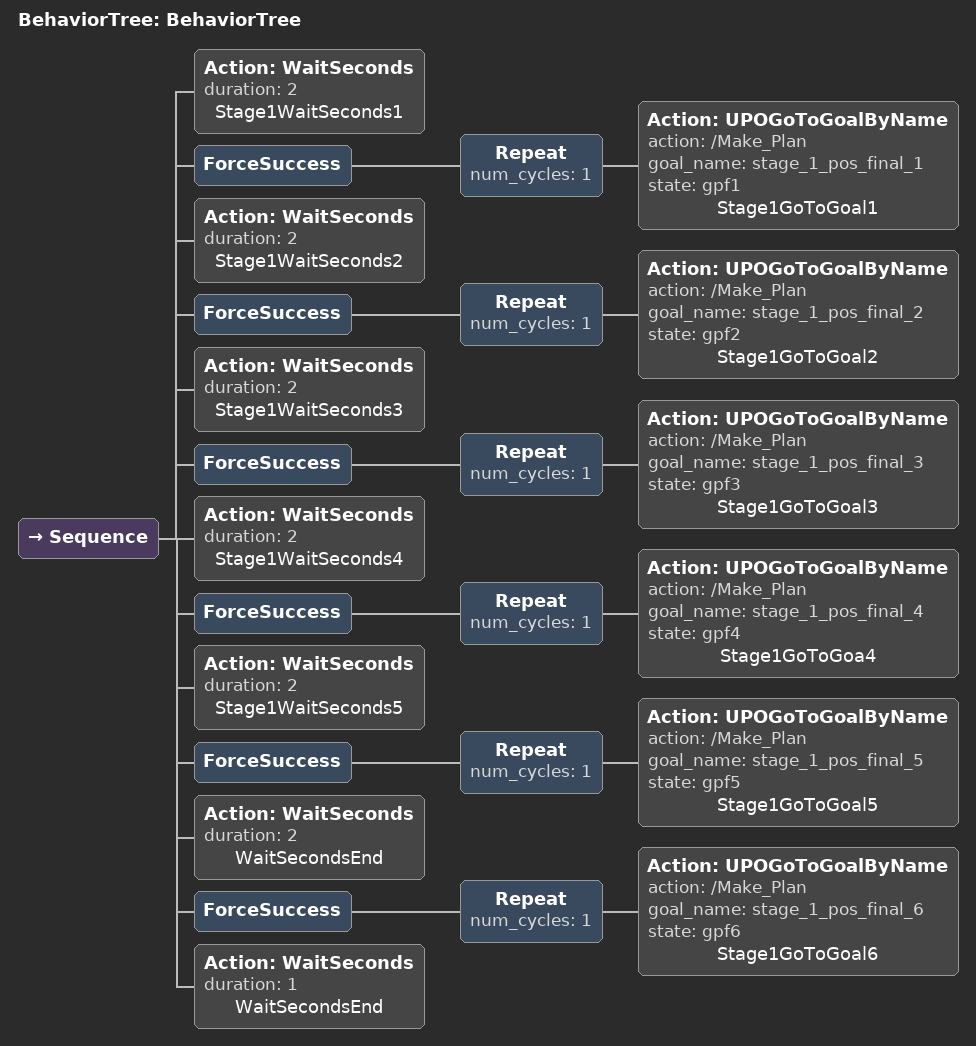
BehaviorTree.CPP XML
<root main_tree_to_execute="BehaviorTree">
    <BehaviorTree ID="BehaviorTree">
        <Sequence>
            <Action duration="2" name="Stage1WaitSeconds1" ID="WaitSeconds"/>
            <ForceSuccess>
                <Repeat num_cycles="1">
                    <Action action="/Make_Plan" goal_name="stage_1_pos_final_1" state="gpf1" name="Stage1GoToGoal1" ID="UPOGoToGoalByName"/>
                </Repeat>
            </ForceSuccess>
            <Action duration="2" name="Stage1WaitSeconds2" ID="WaitSeconds"/>
            <ForceSuccess>
                <Repeat num_cycles="1">
                    <Action action="/Make_Plan" goal_name="stage_1_pos_final_2" state="gpf2" name="Stage1GoToGoal2" ID="UPOGoToGoalByName"/>
                </Repeat>
            </ForceSuccess>
            <Action duration="2" name="Stage1WaitSeconds3" ID="WaitSeconds"/>
            <ForceSuccess>
                <Repeat num_cycles="1">
                    <Action action="/Make_Plan" goal_name="stage_1_pos_final_3" state="gpf3" name="Stage1GoToGoal3" ID="UPOGoToGoalByName"/>
                </Repeat>
            </ForceSuccess>
            <Action duration="2" name="Stage1WaitSeconds4" ID="WaitSeconds"/>
            <ForceSuccess>
                <Repeat num_cycles="1">
                    <Action action="/Make_Plan" goal_name="stage_1_pos_final_4" state="gpf4" name="Stage1GoToGoa4" ID="UPOGoToGoalByName"/>
                </Repeat>
            </ForceSuccess>
            <Action duration="2" name="Stage1WaitSeconds5" ID="WaitSeconds"/>
            <ForceSuccess>
                <Repeat num_cycles="1">
                    <Action action="/Make_Plan" goal_name="stage_1_pos_final_5" state="gpf5" name="Stage1GoToGoal5" ID="UPOGoToGoalByName"/>
                </Repeat>
            </ForceSuccess>
            <Action duration="2" name="WaitSecondsEnd" ID="WaitSeconds"/>
            <ForceSuccess>
                <Repeat num_cycles="1">
                    <Action action="/Make_Plan" goal_name="stage_1_pos_final_6" state="gpf6" name="Stage1GoToGoal6" ID="UPOGoToGoalByName"/>
                </Repeat>
            </ForceSuccess>
            <Action duration="1" name="WaitSecondsEnd" ID="WaitSeconds"/>
        </Sequence>
    </BehaviorTree>
</root>
